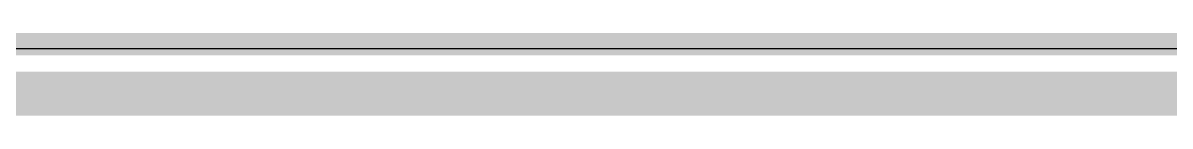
# Model space of a CAD drawing. Header units: inches. Extents: x -0.91 to 3.86, y -0.82 to 4.16.
# Drawn here: x 2.0896 to 2.3494, y -0.005 to 0.0137 of the extents above; entities that cross this region are included whole.
import ezdxf

# ---------------------------------------------------------------- set-up
doc = ezdxf.new("R2010")
doc.units = ezdxf.units.IN
doc.header["$MEASUREMENT"] = 0
for name, color, linetype in [('Board Outline', 216, 'Continuous'), ('Bottom Layer 1', 5, 'Continuous'), ('GND+Signal', 16, 'Continuous'), ('PWR+Signal', 76, 'Continuous'), ('Top Layer 1', 1, 'Continuous'), ('Top Overlay', 2, 'Continuous')]:
    doc.layers.add(name, color=color, linetype=linetype)

# ---------------------------------------------------------------- blocks, each defined once
blk = doc.blocks.new('N3314_5302RB_206')
at = {"layer": 'Top Overlay'}
blk.add_lwpolyline([(-0.732, -0.43876, 0.005, 0.005, 0), (0.732, -0.43876, 0.005, 0.005, 0)], format="xyseb", dxfattribs=at)

msp = doc.modelspace()

# ---------------------------------------------------------------- linework, layer by layer
at = {"layer": 'Board Outline'}
msp.add_lwpolyline([(0, 0, 0.01, 0.01, 0), (3.85, 0, 0.01, 0.01, 0)], format="xyseb", dxfattribs=at)
at = {"layer": 'Bottom Layer 1'}
msp.add_line((3.8398, 0.0102), (0.0102, 0.0102), dxfattribs=at)
at = {"layer": 'GND+Signal'}
msp.add_line((3.8398, 0.0102), (0.0102, 0.0102), dxfattribs=at)
at = {"layer": 'PWR+Signal'}
msp.add_line((3.8398, 0.0102), (0.0102, 0.0102), dxfattribs=at)
at = {"layer": 'Top Layer 1'}
msp.add_line((3.8398, 0.0102), (0.0102, 0.0102), dxfattribs=at)

# ---------------------------------------------------------------- block references
msp.add_blockref('N3314_5302RB_206', (1.926, 0.45))

doc.saveas('drawing.dxf')
